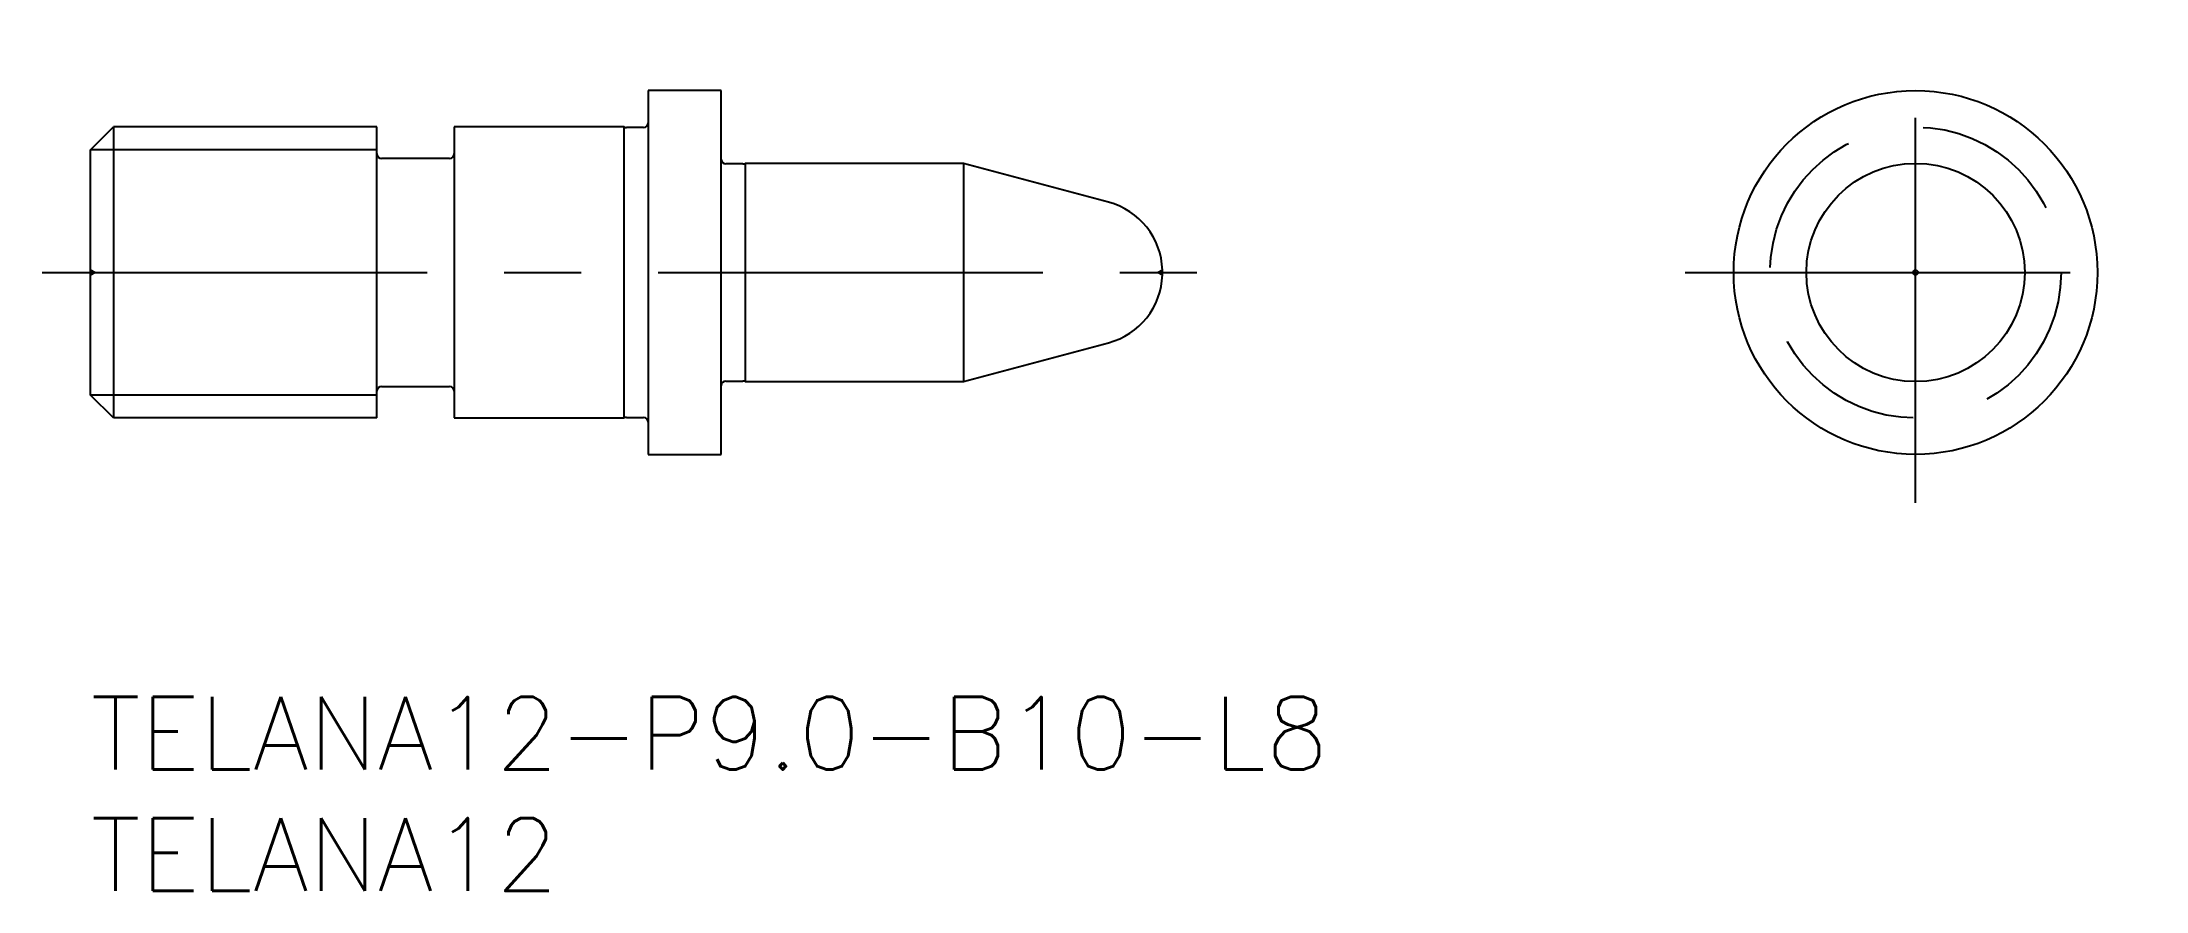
# Model space of a CAD drawing. Extents: x -2 to 84.8, y -8 to 27.
import ezdxf

# ---------------------------------------------------------------- set-up
doc = ezdxf.new("R2010")
doc.units = 0
doc.header["$LTSCALE"] = 0.5
doc.linetypes.add('CENTER', pattern=[50.8, 31.75, -6.35, 6.35, -6.35])
doc.linetypes.add('DASHED', pattern=[19.05, 12.7, -6.35])
for name, color, linetype in [('MSM_CENTER', 1, 'CENTER'), ('MSM_CONTINUOUS', 7, 'CONTINUOUS'), ('MSM_DASHED', 4, 'DASHED'), ('MSM_NARROW', 5, 'CONTINUOUS'), ('MSM_PART_NUMBER', 7, 'CONTINUOUS')]:
    doc.layers.add(name, color=color, linetype=linetype)
doc.styles.get("Standard").update_dxf_attribs({"font": 'txt.shx', "height": 0.5, "bigfont": 'bigfont.shx'})

# ---------------------------------------------------------------- blocks, each defined once
blk = doc.blocks.new('*U19')
at = {"layer": 'MSM_PART_NUMBER'}
blk.add_text('TELANA12-P9.0-B10-L8', height=3, dxfattribs=at).set_placement((0, -3))
blk = doc.blocks.new('*U20')
at = {"layer": 'MSM_PART_NUMBER'}
blk.add_text('TELANA12', height=3, dxfattribs=at).set_placement((0, -8))

msp = doc.modelspace()

# ---------------------------------------------------------------- linework, layer by layer
at = {"layer": 'MSM_CENTER'}
for p, q in [((75.259, 8), (75.259, 27)), ((-2, 17.5), (46.201, 17.5)), ((65.759, 17.5), (84.759, 17.5))]:
    msp.add_line(p, q, dxfattribs=at)
at = {"layer": 'MSM_CONTINUOUS'}
for p, q in [((26, 25), (23, 25)), ((23, 25), (23, 10)), ((26, 10), (26, 25)), ((0, 22.553), (0.947, 23.5)), ((11.8, 23.5), (0.947, 23.5)), ((0.947, 23.5), (0.947, 11.5)), ((11.8, 11.5), (11.8, 23.5)), ((22, 23.5), (15, 23.5)), ((15, 23.5), (15, 11.5)), ((22, 11.5), (22, 23.5)), ((22.8, 23.475), (22.097, 23.475)), ((0, 12.447), (0, 22.553)), ((14.8, 22.2), (12, 22.2)), ((26.903, 21.975), (26.2, 21.975)), ((36, 22), (27, 22)), ((27, 22), (27, 13)), ((41.98, 20.398), (36, 22)), ((36, 22), (36, 13)), ((44.201, 17.401), (44.201, 17.599)), ((36, 13), (41.98, 14.602)), ((26.2, 13.025), (26.903, 13.025)), ((0.947, 11.5), (0, 12.447)), ((12, 12.8), (14.8, 12.8)), ((27, 13), (36, 13)), ((11.8, 11.5), (0.947, 11.5)), ((15, 11.5), (22, 11.5)), ((22.097, 11.525), (22.8, 11.525)), ((23, 10), (26, 10))]:
    msp.add_line(p, q, dxfattribs=at)
for radius in [7.5, 4.5, 0.0991]:
    msp.add_circle((75.259, 17.5), radius, dxfattribs=at)
for centre, radius, start, end in [((22.097, 23.675), 0.2, 241.04498, 270), ((22.8, 23.675), 0.2, 270, 0), ((12, 22.4), 0.2, 180, 270), ((14.8, 22.4), 0.2, 270, 0), ((26.2, 22.175), 0.2, 180, 270), ((26.903, 22.175), 0.2, 270, 298.95502), ((41.203, 17.5), 3, 1.89345, 75), ((41.203, 17.5), 3, 285, 358.10655), ((26.2, 12.825), 0.2, 90, 180), ((26.903, 12.825), 0.2, 61.04498, 90), ((12, 12.6), 0.2, 90, 180), ((14.8, 12.6), 0.2, 0, 90), ((22.097, 11.325), 0.2, 90, 118.95502), ((22.8, 11.325), 0.2, 0, 90)]:
    msp.add_arc(centre, radius, start, end, dxfattribs=at)
at = {"layer": 'MSM_DASHED'}
for p, q in [((0.173, 17.5), (0, 17.6)), ((0, 17.4), (0.173, 17.5)), ((44.201, 17.599), (44.03, 17.5)), ((44.03, 17.5), (44.201, 17.401))]:
    msp.add_line(p, q, dxfattribs=at)
msp.add_circle((75.259, 17.5), 6, dxfattribs=at)
at = {"layer": 'MSM_NARROW'}
for p, q in [((11.8, 22.553), (0, 22.553)), ((11.8, 12.447), (0, 12.447))]:
    msp.add_line(p, q, dxfattribs=at)

# ---------------------------------------------------------------- block references
at = {"layer": 'MSM_CONTINUOUS'}
for name in ['*U19', '*U20']:
    msp.add_blockref(name, (0, 0), dxfattribs=at)

doc.saveas('drawing.dxf')
